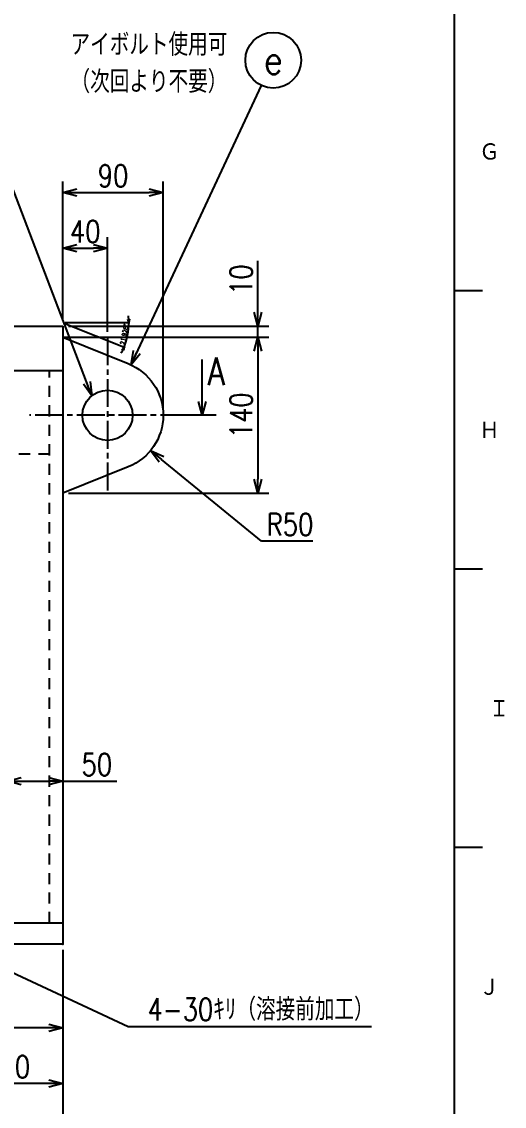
# Model space of a CAD drawing. Extents: x 0 to 4205, y 0 to 5940.
# Drawn here: x 3741 to 4175, y 503 to 1477 of the extents above; entities that cross this region are included whole.
import ezdxf
from ezdxf.enums import TextEntityAlignment as Align

# ---------------------------------------------------------------- set-up
doc = ezdxf.new("R2010")
doc.units = 0
doc.header["$LTSCALE"] = 5
doc.linetypes.add('GEN3A', pattern=[3.5, 2, -1.5])
doc.linetypes.add('GEN7A', pattern=[7.5, 5, -0.75, 1, -0.75])
doc.layers.get('0').update_dxf_attribs({"linetype": 'CONTINUOUS'})
doc.layers.get('DEFPOINTS').update_dxf_attribs({"linetype": 'CONTINUOUS'})
for name, color, linetype in [('2', 5, 'CONTINUOUS'), ('3A', 6, 'GEN3A'), ('5', 3, 'CONTINUOUS'), ('6', 52, 'CONTINUOUS'), ('7A', 4, 'GEN7A'), ('8', 1, 'CONTINUOUS'), ('_-', 7, 'CONTINUOUS'), ('RAHM2', 1, 'CONTINUOUS')]:
    doc.layers.add(name, color=color, linetype=linetype)
doc.layers.add('DIMENSION', color=3, linetype='CONTINUOUS', lineweight=25)
doc.styles.add('DIMENSION', font='monotxt.shx', dxfattribs={"bigfont": 'bigfont.shx'})
doc.styles.get("Standard").update_dxf_attribs({"font": 'romans.shx', "width": 0.8, "bigfont": 'extfont.shx'})
doc.dimstyles.new('GEN-ISO', dxfattribs={"dimscale": 5, "dimtxt": 4, "dimasz": 2.5, "dimexe": 2, "dimexo": 1, "dimgap": 1, "dimtad": 3, "dimdec": 3, "dimrnd": 0.001, "dimdsep": 46, "dimtxsty": 'Standard', "dimblk": 'OPEN30', "dimcen": 0, "dimclrt": 52, "dimadec": 0, "dimazin": 0, "dimtp": 0.1, "dimtm": 0.1, "dimtfac": 0.6, "dimtdec": 3, "dimtmove": 2, "dimatfit": 3, "dimldrblk": 'OPEN30', "dimfxl": 1, "dimarcsym": 0})
doc.dimstyles.new('GEN-ISO$2', dxfattribs={"dimscale": 5, "dimtxt": 4, "dimasz": 3, "dimexe": 1, "dimexo": 1, "dimgap": 1, "dimtad": 3, "dimrnd": 0.01, "dimdsep": 46, "dimtxsty": 'Standard', "dimblk": 'OPEN30', "dimcen": 0, "dimclrd": 256, "dimclre": 256, "dimclrt": 7, "dimadec": 3, "dimazin": 2, "dimtp": 0.1, "dimtm": 0.1, "dimtfac": 0.6, "dimtdec": 3, "dimtmove": 2, "dimatfit": 3, "dimldrblk": 'OPEN30', "dimfxl": 1, "dimarcsym": 0})
doc.dimstyles.new('GEN-ISO$4', dxfattribs={"dimscale": 5, "dimtxt": 4, "dimasz": 2.5, "dimexe": 2, "dimexo": 1, "dimgap": 1, "dimtad": 1, "dimtoh": 1, "dimdec": 3, "dimrnd": 0.001, "dimdsep": 46, "dimtxsty": 'Standard', "dimblk": 'OPEN30', "dimcen": 0, "dimclrt": 52, "dimadec": 0, "dimazin": 0, "dimtp": 0.1, "dimtm": 0.1, "dimtfac": 0.6, "dimtdec": 3, "dimtofl": 0, "dimtmove": 0, "dimatfit": 2, "dimldrblk": 'OPEN30', "dimfxl": 1, "dimarcsym": 0})

# ---------------------------------------------------------------- blocks, each defined once
blk = doc.blocks.new('1A1ﾌﾞﾋﾝ')
at = {"layer": 'RAHM2', "color": 5, "linetype": 'Continuous'}
for p, q in [((826, 15), (826, 579)), ((831, 247), (826, 247)), ((831, 197), (826, 197)), ((831, 147), (826, 147))]:
    blk.add_line(p, q, dxfattribs=at)
for s, p in [('Ｇ', (830.43, 270.24)), ('Ｈ', (830.43, 220.24)), ('Ｉ', (832.19, 170.24)), ('Ｊ', (830.43, 120.24))]:
    blk.add_text(s, height=3.31, dxfattribs=at).set_placement(p)
at = {"layer": 'RAHM2', "color": 5, "linetype": 'Continuous', "width": 0.7}
for tag, p in [('HEADER3', (35, 566.01)), ('HEADER4', (54.75, 566)), ('HEADER15', (74.49, 566)), ('HEADER16', (94.43, 566))]:
    blk.add_attdef(tag, text='', height=6, dxfattribs=at).set_placement(p, align=Align.MIDDLE)
at = {"layer": 'RAHM2', "color": 7, "linetype": 'Continuous'}
blk.add_attdef('HEADER5', text='', height=2.5, dxfattribs=at).set_placement((63.69, 559.1), align=Align.BOTTOM_RIGHT)
for tag, height, width, p in [('HEADER25', 3.2, 0.63, (46.91, 45.38)), ('HEADER23', 3.33, 0.8, (71.4, 45.2)), ('HEADER24', 3.5, 0.8, (92.57, 45.22)), ('HEADER1', 5, 0.9, (775.12, 45.15)), ('HEADER7', 5, 0.8, (590.38, 40.8)), ('GEN-TITLE-SCA', 4, 0.85, (677.79, 40.85)), ('HEADER22', 3.2, 0.63, (46.91, 38.38)), ('HEADER20', 3.33, 0.8, (71.4, 38.2)), ('HEADER21', 3.5, 0.8, (92.57, 38.22)), ('HEADER2', 6, 0.9, (774.89, 36.68)), ('HEADER19', 3.2, 0.63, (46.91, 31.38)), ('HEADER17', 3.33, 0.8, (71.4, 31.2)), ('HEADER18', 3.5, 0.8, (92.57, 31.22)), ('HEADER11', 3.2, 0.63, (46.91, 24.38)), ('HEADER9', 3.33, 0.8, (71.4, 24.2)), ('HEADER10', 3.5, 0.8, (92.57, 24.22)), ('HEADER14', 3.31, 0.8, (542.54, 17.82))]:
    blk.add_attdef(tag, text='', height=height, dxfattribs=dict(at, width=width)).set_placement(p, align=Align.MIDDLE)
at = {"layer": 'RAHM2', "color": 7, "linetype": 'Continuous', "width": 0.8}
blk.add_attdef('GEN-TITLE-DAT', text='', height=3.5, dxfattribs=at).set_placement((691.35, 39.1), align=Align.BOTTOM_LEFT)
at = {"layer": 'RAHM2', "color": 5, "linetype": 'Continuous'}
blk.add_attdef('HEADER6', text='', height=5.8, dxfattribs=at).set_placement((623.09, 17.9), align=Align.BOTTOM_RIGHT)
at = {"layer": 'RAHM2', "color": 5, "linetype": 'Continuous', "style": 'DIMENSION', "width": 1.2}
for tag, p in [('HEADER13', (629.56, 16.75)), ('HEADER12', (663.26, 16.72)), ('GEN-TITLE-DWG', (732.79, 16.74))]:
    blk.add_attdef(tag, text='', height=7.02, dxfattribs=at).set_placement(p, align=Align.BOTTOM_LEFT)
at = {"layer": 'RAHM2', "color": 5, "linetype": 'Continuous', "style": 'DIMENSION'}
blk.add_attdef('HEADER8', text='', height=7.02, dxfattribs=at).set_placement((824.55, 16.71), align=Align.BOTTOM_RIGHT)
blk = doc.blocks.new('_Open30')
at = {"color": 0, "linetype": 'ByBlock', "lineweight": -2}
for p, q in [((-1, 0.268), (0, 0)), ((0, 0), (-1, -0.268)), ((0, 0), (-1, 0))]:
    blk.add_line(p, q, dxfattribs=at)
blk = doc.blocks.new('*D5')
at = {"layer": '5', "color": 0, "lineweight": -2, "transparency": 16777216}
for p, q in [((3778.43, 821.57), (3778.43, 784.54)), ((3728.43, 750.15), (3728.43, 804.54)), ((3740.93, 794.54), (3765.93, 794.54)), ((3778.43, 794.54), (3826.83, 794.54))]:
    blk.add_line(p, q, dxfattribs=at)
at = {"layer": 'DEFPOINTS', "color": 0, "transparency": 16777216}
for p in [(3778.43, 826.57), (3728.43, 794.54), (3728.43, 745.15)]:
    blk.add_point(p, dxfattribs=at)
at = {"layer": '5', "color": 0, "lineweight": -2, "transparency": 16777216, "xscale": 12.5, "yscale": 12.5, "zscale": 12.5, "rotation": 180}
blk.add_blockref('_Open30', (3728.43, 794.54), dxfattribs=at)
at = {"layer": '5', "color": 0, "lineweight": -2, "transparency": 16777216, "xscale": 12.5, "yscale": 12.5, "zscale": 12.5}
blk.add_blockref('_Open30', (3778.43, 794.54), dxfattribs=at)
at = {"layer": '5', "color": 52, "transparency": 16777216, "insert": (3808.88, 809.54), "char_height": 20, "attachment_point": 5}
blk.add_mtext('50', dxfattribs=at)
blk = doc.blocks.new('*D12')
at = {"layer": '5', "color": 0, "lineweight": -2, "transparency": 16777216}
for p, q in [((3778.43, 643.15), (3778.43, 563.15)), ((3378.43, 613.15), (3378.43, 563.15)), ((3765.93, 573.15), (3390.93, 573.15))]:
    blk.add_line(p, q, dxfattribs=at)
at = {"layer": 'DEFPOINTS', "color": 0, "transparency": 16777216}
for p in [(3778.43, 648.15), (3378.43, 618.15), (3378.43, 573.15)]:
    blk.add_point(p, dxfattribs=at)
at = {"layer": '5', "color": 0, "lineweight": -2, "transparency": 16777216, "xscale": 12.5, "yscale": 12.5, "zscale": 12.5, "rotation": 180}
blk.add_blockref('_Open30', (3378.43, 573.15), dxfattribs=at)
at = {"layer": '5', "color": 0, "lineweight": -2, "transparency": 16777216, "xscale": 12.5, "yscale": 12.5, "zscale": 12.5}
blk.add_blockref('_Open30', (3778.43, 573.15), dxfattribs=at)
at = {"layer": '5', "color": 52, "transparency": 16777216, "insert": (3578.43, 593.39), "char_height": 20, "attachment_point": 5}
blk.add_mtext('(400)', dxfattribs=at)
blk = doc.blocks.new('*D14')
at = {"layer": '5', "color": 0, "lineweight": -2, "transparency": 16777216}
for p, q in [((3778.43, 643.15), (3778.43, 513.15)), ((3678.43, 620.39), (3678.43, 513.15)), ((3765.93, 523.15), (3690.93, 523.15))]:
    blk.add_line(p, q, dxfattribs=at)
at = {"layer": 'DEFPOINTS', "color": 0, "transparency": 16777216}
for p in [(3778.43, 648.15), (3678.43, 625.39), (3678.43, 523.15)]:
    blk.add_point(p, dxfattribs=at)
at = {"layer": '5', "color": 0, "lineweight": -2, "transparency": 16777216, "xscale": 12.5, "yscale": 12.5, "zscale": 12.5, "rotation": 180}
blk.add_blockref('_Open30', (3678.43, 523.15), dxfattribs=at)
at = {"layer": '5', "color": 0, "lineweight": -2, "transparency": 16777216, "xscale": 12.5, "yscale": 12.5, "zscale": 12.5}
blk.add_blockref('_Open30', (3778.43, 523.15), dxfattribs=at)
at = {"layer": '5', "color": 52, "transparency": 16777216, "insert": (3728.43, 538.15), "char_height": 20, "attachment_point": 5}
blk.add_mtext('100', dxfattribs=at)
blk = doc.blocks.new('*D17')
at = {"layer": '5', "color": 0, "lineweight": -2, "transparency": 16777216}
for p, q in [((2978.43, 643.15), (2978.43, 463.15)), ((3778.43, 643.15), (3778.43, 463.15)), ((3765.93, 473.15), (2990.93, 473.15))]:
    blk.add_line(p, q, dxfattribs=at)
at = {"layer": 'DEFPOINTS', "color": 0, "transparency": 16777216}
for p in [(2978.43, 648.15), (3778.43, 648.15), (2978.43, 473.15)]:
    blk.add_point(p, dxfattribs=at)
at = {"layer": '5', "color": 0, "lineweight": -2, "transparency": 16777216, "xscale": 12.5, "yscale": 12.5, "zscale": 12.5, "rotation": 180}
blk.add_blockref('_Open30', (2978.43, 473.15), dxfattribs=at)
at = {"layer": '5', "color": 0, "lineweight": -2, "transparency": 16777216, "xscale": 12.5, "yscale": 12.5, "zscale": 12.5}
blk.add_blockref('_Open30', (3778.43, 473.15), dxfattribs=at)
at = {"layer": '5', "color": 52, "transparency": 16777216, "insert": (3378.43, 488.15), "char_height": 20, "attachment_point": 5}
blk.add_mtext('800', dxfattribs=at)
blk = doc.blocks.new('*D40')
at = {"layer": '5', "color": 0, "lineweight": -2, "transparency": 16777216}
for p, q in [((3953.43, 1215.65), (3953.43, 1261.77)), ((3783.43, 1203.15), (3963.43, 1203.15)), ((3953.43, 1193.15), (3953.43, 1203.15)), ((3783.43, 1193.15), (3963.43, 1193.15)), ((3953.43, 1180.65), (3953.43, 1168.15))]:
    blk.add_line(p, q, dxfattribs=at)
at = {"layer": 'DEFPOINTS', "color": 0, "transparency": 16777216}
for p in [(3778.43, 1203.15), (3953.43, 1203.15), (3778.43, 1193.15)]:
    blk.add_point(p, dxfattribs=at)
at = {"layer": '5', "color": 0, "lineweight": -2, "transparency": 16777216, "xscale": 12.5, "yscale": 12.5, "zscale": 12.5}
for p, rotation in [((3953.43, 1203.15), 270), ((3953.43, 1193.15), 90)]:
    blk.add_blockref('_Open30', p, dxfattribs=dict(at, rotation=rotation))
at = {"layer": '5', "color": 52, "transparency": 16777216, "insert": (3938.43, 1244.96), "char_height": 20, "attachment_point": 5, "rotation": 90}
blk.add_mtext('10', dxfattribs=at)
blk = doc.blocks.new('*D41')
at = {"layer": '5', "color": 0, "lineweight": -2, "transparency": 16777216}
for p, q in [((3783.43, 1193.15), (3963.43, 1193.15)), ((3953.43, 1180.65), (3953.43, 1065.65)), ((3783.43, 1053.15), (3963.43, 1053.15))]:
    blk.add_line(p, q, dxfattribs=at)
at = {"layer": 'DEFPOINTS', "color": 0, "transparency": 16777216}
for p in [(3778.43, 1193.15), (3778.43, 1053.15), (3953.43, 1053.15)]:
    blk.add_point(p, dxfattribs=at)
at = {"layer": '5', "color": 0, "lineweight": -2, "transparency": 16777216, "xscale": 12.5, "yscale": 12.5, "zscale": 12.5}
for p, rotation in [((3953.43, 1193.15), 90), ((3953.43, 1053.15), 270)]:
    blk.add_blockref('_Open30', p, dxfattribs=dict(at, rotation=rotation))
at = {"layer": '5', "color": 52, "transparency": 16777216, "insert": (3938.43, 1123.15), "char_height": 20, "attachment_point": 5, "rotation": 90}
blk.add_mtext('140', dxfattribs=at)
blk = doc.blocks.new('*D65')
at = {"layer": '5', "color": 0, "lineweight": -2, "transparency": 16777216}
for p, q in [((3778.43, 1208.15), (3778.43, 1283.15)), ((3818.43, 1198.15), (3818.43, 1283.15)), ((3790.93, 1273.15), (3805.93, 1273.15))]:
    blk.add_line(p, q, dxfattribs=at)
at = {"layer": 'DEFPOINTS', "color": 0, "transparency": 16777216}
for p in [(3818.43, 1273.15), (3778.43, 1203.15), (3818.43, 1193.15)]:
    blk.add_point(p, dxfattribs=at)
at = {"layer": '5', "color": 0, "lineweight": -2, "transparency": 16777216, "xscale": 12.5, "yscale": 12.5, "zscale": 12.5, "rotation": 180}
blk.add_blockref('_Open30', (3778.43, 1273.15), dxfattribs=at)
at = {"layer": '5', "color": 0, "lineweight": -2, "transparency": 16777216, "xscale": 12.5, "yscale": 12.5, "zscale": 12.5}
blk.add_blockref('_Open30', (3818.43, 1273.15), dxfattribs=at)
at = {"layer": '5', "color": 52, "transparency": 16777216, "insert": (3798.43, 1288.15), "char_height": 20, "attachment_point": 5}
blk.add_mtext('40', dxfattribs=at)
blk = doc.blocks.new('*D66')
at = {"layer": '5', "color": 0, "lineweight": -2, "transparency": 16777216}
for p, q in [((3778.43, 1208.15), (3778.43, 1333.15)), ((3868.43, 1128.15), (3868.43, 1333.15)), ((3790.93, 1323.15), (3855.93, 1323.15))]:
    blk.add_line(p, q, dxfattribs=at)
at = {"layer": 'DEFPOINTS', "color": 0, "transparency": 16777216}
for p in [(3868.43, 1323.15), (3778.43, 1203.15), (3868.43, 1123.15)]:
    blk.add_point(p, dxfattribs=at)
at = {"layer": '5', "color": 0, "lineweight": -2, "transparency": 16777216, "xscale": 12.5, "yscale": 12.5, "zscale": 12.5, "rotation": 180}
blk.add_blockref('_Open30', (3778.43, 1323.15), dxfattribs=at)
at = {"layer": '5', "color": 0, "lineweight": -2, "transparency": 16777216, "xscale": 12.5, "yscale": 12.5, "zscale": 12.5}
blk.add_blockref('_Open30', (3868.43, 1323.15), dxfattribs=at)
at = {"layer": '5', "color": 52, "transparency": 16777216, "insert": (3823.43, 1338.15), "char_height": 20, "attachment_point": 5}
blk.add_mtext('90', dxfattribs=at)
blk = doc.blocks.new('*D67')
at = {"layer": '5', "color": 0, "lineweight": -2, "transparency": 16777216}
for p, q in [((3956.75, 1010.1), (3866.82, 1083.6)), ((4002.89, 1010.1), (3956.75, 1010.1))]:
    blk.add_line(p, q, dxfattribs=at)
at = {"layer": 'DEFPOINTS', "color": 0, "transparency": 16777216}
for p in [(3818.43, 1123.15), (3857.14, 1091.51)]:
    blk.add_point(p, dxfattribs=at)
at = {"layer": '5', "color": 0, "lineweight": -2, "transparency": 16777216, "xscale": 12.5, "yscale": 12.5, "zscale": 12.5, "rotation": 140.7402427690675}
blk.add_blockref('_Open30', (3857.14, 1091.51), dxfattribs=at)
at = {"layer": '5', "color": 52, "transparency": 16777216, "insert": (3982.32, 1025.1), "char_height": 20, "attachment_point": 5}
blk.add_mtext('R50', dxfattribs=at)
blk = doc.blocks.new('GENBALLOON1')
blk.add_circle((0, 0), 5)
at = {"flags": 1}
blk.add_attdef('GEN_PARENT', text='', height=2.5, dxfattribs=at).set_placement((0, 0), align=Align.MIDDLE)
blk.add_attdef('REF_NO', text='', height=3.5).set_placement((0, 0), align=Align.MIDDLE)
at = {"color": 7, "flags": 1}
for tag, p in [('5GENINF', (6.43, 0.96)), ('6GENINF', (6.43, 0.63)), ('7GENINF', (6.43, 0.3)), ('8GENINF', (6.43, -0.04)), ('9GENINF', (6.43, -0.37)), ('10GENINF', (6.43, -0.7)), ('11GENINF', (6.43, -1)), ('12GENINF', (6.43, -1.34)), ('13GENINF', (6.43, -1.67)), ('14GENINF', (6.43, -2)), ('3GENINF', (6.43, -2.34)), ('4GENINF', (6.43, -2.67)), ('15GENINF', (6.43, -3)), ('16GENINF', (6.43, -3.34)), ('17GENINF', (6.43, -3.7)), ('18GENINF', (6.43, -4.04)), ('20GENINF', (6.43, -4.7)), ('21GENINF', (6.43, -5.04)), ('22GENINF', (6.43, -5.37)), ('19GENINF', (6.43, -4.37))]:
    blk.add_attdef(tag, p, '', height=0.2, dxfattribs=at)
blk = doc.blocks.new('*D417')
at = {"layer": 'DEFPOINTS', "color": 0}
for p in [(3778.43, 1206.46), (3779.35, 1206.09), (3779.43, 1206.46), (3835.64, 1191.54)]:
    blk.add_point(p, dxfattribs=at)
at = {"layer": 'DIMENSION', "lineweight": -2}
for p, q in [((3780.28, 1205.71), (3834.2, 1184.01)), ((3780.43, 1206.46), (3838.55, 1206.46))]:
    blk.add_line(p, q, dxfattribs=at)
for start, end in [(2.90736, 5.81473), (338.0737, 0), (332.25897, 335.16634)]:
    blk.add_arc((3778.43, 1206.46), 59.13, start, end, dxfattribs=at)
at = {"layer": 'DIMENSION', "lineweight": -2, "xscale": 3, "yscale": 3, "zscale": 3}
for p, rotation in [((3837.55, 1206.46), 271.4536813258032), ((3833.28, 1184.38), 66.62001807259063)]:
    blk.add_blockref('_Open30', p, dxfattribs=dict(at, rotation=rotation))
at = {"layer": 'DIMENSION', "color": 7, "insert": (3833.53, 1195.78), "char_height": 4, "attachment_point": 5, "rotation": 79.03685}
blk.add_mtext('21.926%%d', dxfattribs=at)

msp = doc.modelspace()

# ---------------------------------------------------------------- linework, layer by layer
at = {"layer": '2'}
for p, q in [((2978.4254, 1203.1495), (3778.4254, 1203.1495)), ((3778.4254, 1203.1495), (3778.4254, 648.1495)), ((3778.4254, 1163.1495), (2978.4254, 1163.1495)), ((3915.9254, 1123.1495), (3890.9254, 1123.1495)), ((3778.4254, 667.1495), (2978.4254, 667.1495)), ((3778.4254, 648.1495), (2978.4254, 648.1495))]:
    msp.add_line(p, q, dxfattribs=at)
msp.add_lwpolyline([(3778.4254, 1193.1495), (3837.0961, 1169.5327, -0.67544468), (3837.0961, 1076.7662), (3778.4254, 1053.1495)], format="xyb", dxfattribs=at)
msp.add_circle((3818.4254, 1123.1495), 22.5, dxfattribs=at)
at = {"layer": '3A'}
msp.add_line((3766.4254, 667.1495), (3766.4254, 1163.1495), dxfattribs=at)
msp.add_lwpolyline([(3766.4254, 1088.1495), (3226.4254, 1088.1495), (3226.4254, 1163.1495)], dxfattribs=at)
at = {"layer": '7A'}
for p, q in [((3818.4254, 1193.1495), (3818.4254, 1053.1495)), ((3890.9254, 1123.1495), (3748.4254, 1123.1495))]:
    msp.add_line(p, q, dxfattribs=at)
at = {"layer": '8'}
msp.add_line((3778.4254, 1193.1495), (3894.8433, 1193.1495), dxfattribs=at)
at = {"layer": '_-'}
msp.add_point((3778.4254, 648.1495), dxfattribs=at)
msp.add_point((3778.4254, 648.1495), dxfattribs=at)
msp.add_point((3778.4254, 648.1495), dxfattribs=at)
msp.add_point((3778.4254, 648.1495), dxfattribs=at)
msp.add_point((3778.4254, 648.1495), dxfattribs=at)
msp.add_point((3778.4254, 648.1495), dxfattribs=at)

# ---------------------------------------------------------------- block references
at = {"layer": '2', "xscale": 5, "yscale": 5, "zscale": 5}
msp.add_blockref('1A1ﾌﾞﾋﾝ', (0, 0), dxfattribs=at)
at = {"layer": '5'}
ref = msp.add_blockref('GENBALLOON1', (3967.2586, 1441.9312), dxfattribs=dict(at, xscale=5, yscale=5, zscale=5))
ref.add_attrib('REF_NO', 'e', dxfattribs={"color": 7, "height": 25, "width": 0.9}).set_placement((3967.2586, 1441.9312), align=Align.MIDDLE_CENTER)

# ---------------------------------------------------------------- texts
at = {"layer": '5', "color": 52, "char_height": 20}
for s, insert, attachment_point in [('アイボルト使用可\\P（次回より不要）', (3926.0678, 1439.1434), 6), ('4-30ｷﾘ（溶接前加工）', (3854.4382, 589.4653), 4)]:
    msp.add_mtext(s, dxfattribs=dict(at, insert=insert, attachment_point=attachment_point))
at = {"layer": '6', "width": 0.8}
msp.add_text('A', height=25, dxfattribs=at).set_placement((3908.3731, 1150.11))

# ---------------------------------------------------------------- dimensions: what is measured, and where the dimension line sits
at = {"layer": '5'}
for base, p1, p2, angle, override, picture, middle in [((3868.4254, 1323.1495), (3778.4254, 1203.1495), (3868.4254, 1123.1495), 180, {"dimtmove": 0}, '*D66', (3823.4254, 1338.1495)), ((3818.4254, 1273.1495), (3778.4254, 1203.1495), (3818.4254, 1193.1495), 180, {"dimtmove": 0}, '*D65', (3798.4254, 1288.1495)), ((3953.4254, 1203.1495), (3778.4254, 1193.1495), (3778.4254, 1203.1495), 90, {"dimtmove": 0}, '*D40', (3938.4254, 1244.959)), ((3953.4254, 1053.1495), (3778.4254, 1193.1495), (3778.4254, 1053.1495), 90, {"dimtmove": 0}, '*D41', (3938.4254, 1123.1495)), ((2978.4254, 473.1495), (3778.4254, 648.1495), (2978.4254, 648.1495), 180, {"dimtmove": 0}, '*D17', (3378.4254, 488.1495)), ((3378.4254, 573.1495), (3778.4254, 648.1495), (3378.4254, 618.1495), 180, {"dimpost": '(<>)', "dimtp": 0.027, "dimtm": 0, "dimtmove": 0}, '*D12', (3578.4254, 593.3876)), ((3678.4254, 523.1495), (3778.4254, 648.1495), (3678.4254, 625.3871), 180, {"dimtmove": 0}, '*D14', (3728.4254, 538.1495))]:
    dim = msp.add_linear_dim(base=base, p1=p1, p2=p2, angle=angle, dimstyle='GEN-ISO', override=override, dxfattribs=at)
    dim.commit()
    dim.dimension.update_dxf_attribs({"geometry": picture, "text_midpoint": middle})
dim = msp.add_radius_dim(center=(3818.4254, 1123.1495), mpoint=(3857.1396, 1091.5076), dimstyle='GEN-ISO$4', override={"dimatfit": 3}, dxfattribs=at)
dim.commit()
dim.dimension.update_dxf_attribs({"geometry": '*D67', "text_midpoint": (3982.3171, 1010.0977), "dimtype": 164})
dim = msp.add_linear_dim(base=(3728.4254, 794.5378), p1=(3778.4254, 826.5729), p2=(3728.4254, 745.1495), angle=180, dimstyle='GEN-ISO', override={"dimtmove": 0}, dxfattribs=at)
dim.commit()
dim.dimension.update_dxf_attribs({"geometry": '*D5', "text_midpoint": (3808.8778, 794.5378), "dimtype": 160})
at = {"layer": 'DIMENSION'}
dim = msp.add_angular_dim_3p(base=(3835.63927, 1191.53698), center=(3778.42537, 1206.45878), p1=(3779.42537, 1206.45878), p2=(3779.35304, 1206.08537), dimstyle='GEN-ISO$2', override={"dimscale": 1, "dimlfac": 1, "dimtxsty": 'Standard', "dimblk1": 'Open30', "dimblk2": 'Open30', "dimsah": 1, "dimtdec": 0, "dimtmove": 1, "dimtolj": 0}, dxfattribs=at)
dim.commit()
dim.dimension.update_dxf_attribs({"geometry": '*D417', "text_midpoint": (3833.52877, 1195.78454)})

# ---------------------------------------------------------------- leaders
at = {"layer": '5', "linetype": 'Continuous'}
msp.add_leader([(3839.5776, 1168.4549), (3956.6824, 1419.2784)], dimstyle='GEN-ISO', dxfattribs=at)
at = {"layer": '5', "annotation_type": 0, "has_hookline": 1}
for points, hookline_direction, text_width in [([(3804.3568, 1140.7087), (3717.2031, 1369.0061), (3704.7031, 1369.0061)], 1, 203.7333), ([(3678.4254, 648.1495), (3836.9382, 574.4653), (3849.4382, 574.4653)], 0, 201.0667)]:
    msp.add_leader(points, dimstyle='GEN-ISO', override={"dimpost": '(<>)', "dimtp": 0.027, "dimtm": 0}, dxfattribs=dict(at, hookline_direction=hookline_direction, text_width=text_width))
at = {"layer": '5'}
msp.add_leader([(3903.4254, 1123.1495), (3903.4254, 1173.1495)], dimstyle='GEN-ISO', dxfattribs=at)

doc.saveas('drawing.dxf')
